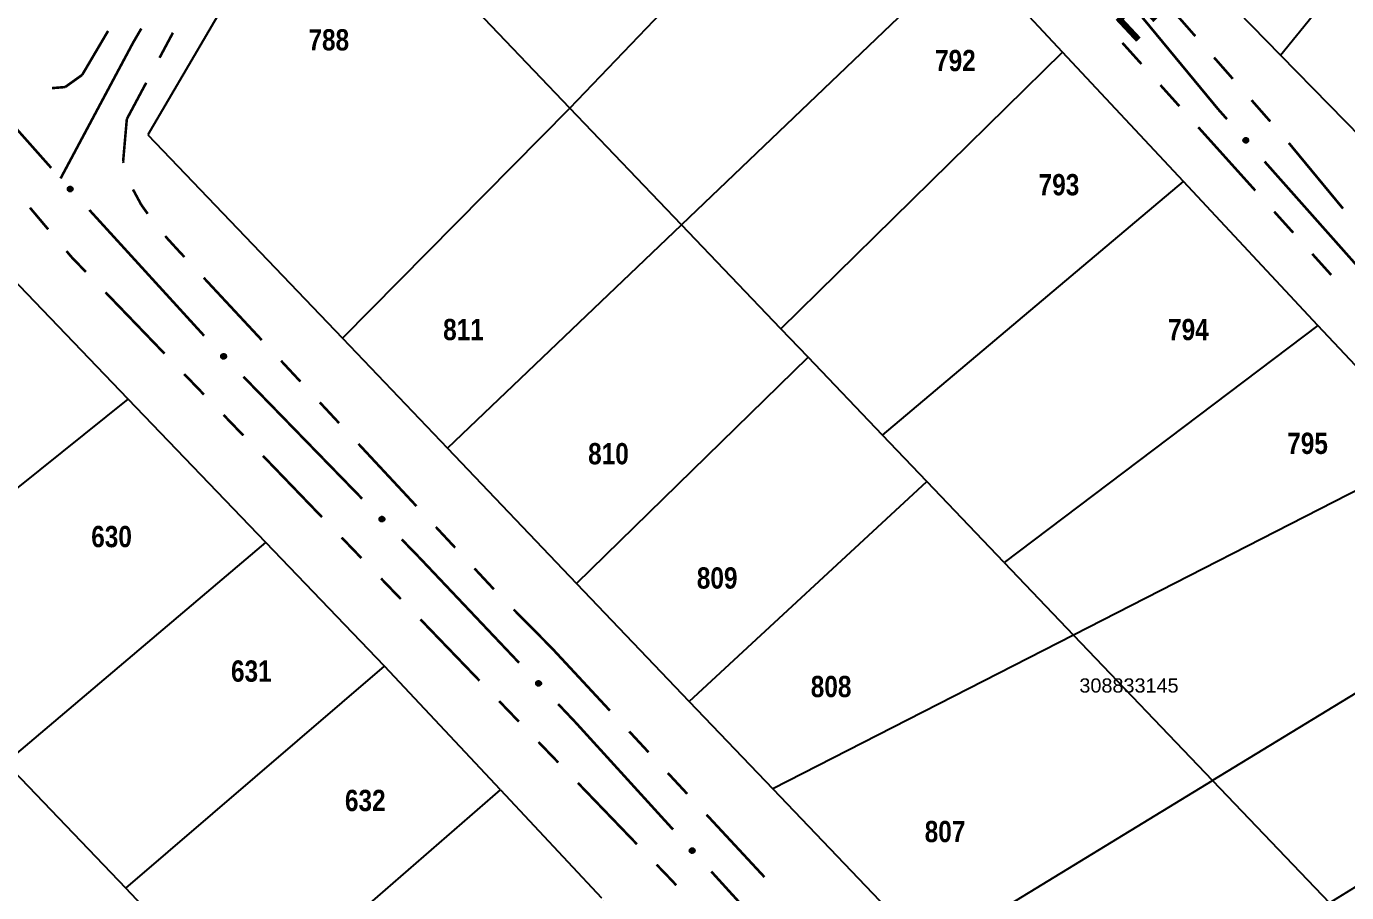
# Model space of a CAD drawing. Extents: x 201549 to 203722, y 4857623 to 4859778.
# Drawn here: x 202479.7 to 202572.8, y 4859209.4 to 4859270.4 of the extents above; entities that cross this region are included whole.
import ezdxf
from ezdxf.enums import TextEntityAlignment as Align

# ---------------------------------------------------------------- set-up
doc = ezdxf.new("R2010")
doc.units = 0
doc.header["$LTSCALE"] = 1.5
doc.header["$MEASUREMENT"] = 0
for name, color, linetype in [('CD-MALHA-LOTES', 40, 'CONTINUOUS'), ('CD_TXT_QUADRA', 1, 'CONTINUOUS'), ('RU-QUADRAS', 6, 'CONTINUOUS'), ('SV-EIXO-RUA-N-PAV', 6, 'CONTINUOUS'), ('SV-RUA-NAO-PAV-S-GUIA-C-GUIA', 7, 'CONTINUOUS'), ('SV-TXT-RUA-N-PAV-S-GUIA-C-GUIA', 7, 'CONTINUOUS'), ('Th_NmrPort', 1, 'CONTINUOUS')]:
    doc.layers.add(name, color=color, linetype=linetype)
doc.styles.add('ARIAL', font='ARIAL.TTF')
doc.styles.add('MONOTXT', font='ARIAL.TTF', dxfattribs={"height": 0.2})
doc.styles.get("Standard").update_dxf_attribs({"font": 'swisscbo.ttf'})

msp = doc.modelspace()

# ---------------------------------------------------------------- linework, layer by layer
at = {"layer": 'CD-MALHA-LOTES', "linetype": 'Continuous'}
for p, q in [((202568.11, 4859268.4), (202587, 4859291.73)), ((202500.27, 4859283.25), (202488.29, 4859262.79)), ((202518.03, 4859264.66), (202500.27, 4859283.25)), ((202558.79, 4859277.93), (202568.11, 4859268.4)), ((202546.08, 4859275.73), (202525.88, 4859256.44)), ((202552.75, 4859268.6), (202546.08, 4859275.73)), ((202518.03, 4859264.66), (202526.93, 4859273.96)), ((202532.9, 4859249.11), (202552.75, 4859268.6)), ((202561.27, 4859259.48), (202552.75, 4859268.6)), ((202568.11, 4859268.4), (202576.35, 4859259.97)), ((202501.99, 4859248.45), (202518.03, 4859264.66)), ((202525.88, 4859256.44), (202518.03, 4859264.66)), ((202488.29, 4859262.79), (202501.99, 4859248.45)), ((202540.05, 4859241.62), (202561.27, 4859259.48)), ((202570.74, 4859249.35), (202561.27, 4859259.48)), ((202486.9, 4859244.15), (202473.24, 4859258.37)), ((202509.39, 4859240.7), (202525.88, 4859256.44)), ((202532.9, 4859249.11), (202525.88, 4859256.44)), ((202534.81, 4859247.11), (202532.9, 4859249.11)), ((202570.74, 4859249.35), (202548.63, 4859232.64)), ((202578.97, 4859240.54), (202570.74, 4859249.35)), ((202501.99, 4859248.45), (202509.39, 4859240.7)), ((202518.5, 4859231.16), (202534.81, 4859247.11)), ((202540.05, 4859241.62), (202534.81, 4859247.11)), ((202468.23, 4859229.2), (202486.9, 4859244.15)), ((202496.59, 4859234.05), (202486.9, 4859244.15)), ((202543.18, 4859238.34), (202540.05, 4859241.62)), ((202509.39, 4859240.7), (202518.5, 4859231.16)), ((202578.97, 4859240.54), (202553.52, 4859227.52)), ((202526.44, 4859222.85), (202543.18, 4859238.34)), ((202548.63, 4859232.64), (202543.18, 4859238.34)), ((202478.28, 4859218.51), (202496.59, 4859234.05)), ((202504.96, 4859225.34), (202496.59, 4859234.05)), ((202548.63, 4859232.64), (202553.52, 4859227.52)), ((202587.14, 4859231.8), (202563.31, 4859217.27)), ((202518.5, 4859231.16), (202526.44, 4859222.85)), ((202553.52, 4859227.52), (202532.33, 4859216.68)), ((202553.52, 4859227.52), (202563.31, 4859217.27)), ((202486.73, 4859209.69), (202504.96, 4859225.34)), ((202513.13, 4859216.61), (202504.96, 4859225.34)), ((202526.44, 4859222.85), (202532.33, 4859216.68)), ((202571.55, 4859208.65), (202595.17, 4859223.21)), ((202478.28, 4859218.51), (202486.73, 4859209.69)), ((202543.38, 4859205.12), (202563.31, 4859217.27)), ((202563.31, 4859217.27), (202571.55, 4859208.65)), ((202495.05, 4859200.91), (202513.13, 4859216.61)), ((202513.13, 4859216.61), (202520.24, 4859209.01)), ((202532.33, 4859216.68), (202543.38, 4859205.12)), ((202495.05, 4859200.91), (202486.73, 4859209.69))]:
    msp.add_line(p, q, dxfattribs=at)
at = {"layer": 'RU-QUADRAS', "linetype": 'Continuous'}
for points in [[(202334.2, 4859336.31, 0.01, 0.01, 0), (202359.63, 4859380.78, 0.01, 0.01, 0), (202431.07, 4859305.95, 0.01, 0.01, 0), (202473.24, 4859258.37, 0.01, 0.01, 0), (202504.96, 4859225.34, 0.01, 0.01, 0), (202609.09, 4859113.89, 0.01, 0.01, 0), (202649.91, 4859068.53, 0.01, 0.01, 0), (202690.97, 4859026.08, 0.01, 0.01, 0), (202707.86, 4859007.86, 0.01, 0.01, 0), (202732.76, 4858982.37, 0.01, 0.01, 0), (202786.51, 4858923.72, 0.01, 0.01, 0), (202817.55, 4858891.17, 0.01, 0.01, 0), (202785.28, 4858854.63, 0.01, 0.01, 0), (202645.57, 4859005.19, 0.01, 0.01, 0), (202637.52, 4859012.98, 0.01, 0.01, 0), (202489.97, 4859168.83, 0.01, 0.01, 0), (202473.82, 4859188.57, 0.01, 0.01, 0.016393216), (202447.13, 4859214.72, 0.01, 0.01, -0.003003976)], [(202520.07, 4859317.59, 0.01, 0.01, 0), (202528.45, 4859326.83, 0.01, 0.01, 0), (202553.18, 4859369.07, 0.01, 0.01, -0.006245455), (202659.68, 4859256.08, 0.01, 0.01, 0), (202644.76, 4859232.94, 0.01, 0.01, 0), (202641.02, 4859224.22, 0.01, 0.01, 0), (202629.65, 4859204.84, 0.01, 0.01, -0.009715251), (202584.4, 4859251.71, 0.01, 0.01, 0)], [(202488.29, 4859262.79, 0.01, 0.01, 0), (202515.2, 4859308.77, 0.01, 0.01, 0), (202622.9, 4859193.54, 0.01, 0.01, 0), (202596.48, 4859149.53, 0.01, 0.01, 0)]]:
    msp.add_lwpolyline(points, format="xyseb", close=True, dxfattribs=at)
at = {"layer": 'SV-EIXO-RUA-N-PAV', "const_width": 0.18}
for points in [[(202556.664134, 4859273.116191), (202563.669808, 4859264.635593)], [(202487.235654, 4859269.268815), (202487.818387, 4859270.269594)], [(202481.470253, 4859260.447218), (202473.505462, 4859269.422858)], [(202486.839101, 4859268.526128), (202487.235654, 4859269.268815)], [(202482.129028, 4859259.704835), (202486.839101, 4859268.526128)], [(202563.669808, 4859264.635593), (202563.733697, 4859264.558252)], [(202563.733697, 4859264.558252), (202564.330868, 4859263.885335)], [(202566.985891, 4859260.893538), (202574.950961, 4859251.918146)], [(202492.245039, 4859248.619238), (202484.156258, 4859257.483302)], [(202503.382467, 4859237.132498), (202495.015293, 4859245.734266)], [(202507.371228, 4859233.031902), (202506.171525, 4859234.265242)], [(202507.563394, 4859232.829061), (202507.371228, 4859233.031902)], [(202514.44084, 4859225.569534), (202507.563394, 4859232.829061)], [(202518.408304, 4859221.381656), (202517.191819, 4859222.665723)], [(202518.563933, 4859221.210684), (202518.408304, 4859221.381656)], [(202525.295378, 4859213.815574), (202518.563933, 4859221.210684)], [(202532.920014, 4859205.439213), (202527.987956, 4859210.857531)]]:
    msp.add_lwpolyline(points, dxfattribs=at)
at = {"layer": 'SV-EIXO-RUA-N-PAV'}
for points in [[(202565.645345, 4859262.569969), (202565.694203, 4859262.567749), (202565.73574, 4859262.555851), (202565.767528, 4859262.535955), (202565.791034, 4859262.51105), (202565.812212, 4859262.482862), (202565.827293, 4859262.449732), (202565.835887, 4859262.409254), (202565.834004, 4859262.360227), (202565.819019, 4859262.318477), (202565.801181, 4859262.286269), (202565.776622, 4859262.260263), (202565.748895, 4859262.240149), (202565.713963, 4859262.225621), (202565.672857, 4859262.217313), (202565.623604, 4859262.220399), (202565.582962, 4859262.232343), (202565.552721, 4859262.252394), (202565.526733, 4859262.277249), (202565.505457, 4859262.306286), (202565.49084, 4859262.338892), (202565.48255, 4859262.380295), (202565.48624, 4859262.428867), (202565.49769, 4859262.469538), (202565.517311, 4859262.500053), (202565.542357, 4859262.525087), (202565.570371, 4859262.546672), (202565.603043, 4859262.563219), (202565.645345, 4859262.569969)], [(202482.823664, 4859258.780311), (202482.77478, 4859258.781853), (202482.733082, 4859258.793174), (202482.701021, 4859258.812627), (202482.677173, 4859258.837204), (202482.655606, 4859258.865095), (202482.640066, 4859258.898013), (202482.630912, 4859258.938368), (202482.632114, 4859258.987417), (202482.646519, 4859259.02937), (202482.663909, 4859259.061823), (202482.688104, 4859259.088166), (202482.715551, 4859259.108663), (202482.750277, 4859259.123674), (202482.791264, 4859259.132552), (202482.840555, 4859259.130149), (202482.881359, 4859259.11877), (202482.911875, 4859259.09914), (202482.938205, 4859259.074648), (202482.959882, 4859259.045909), (202482.974949, 4859259.013508), (202482.983814, 4859258.972225), (202482.980797, 4859258.923606), (202482.969912, 4859258.88278), (202482.950716, 4859258.851996), (202482.92602, 4859258.826617), (202482.898308, 4859258.804645), (202482.865869, 4859258.787647), (202482.823664, 4859258.780311)], [(202493.64204, 4859246.988146), (202493.593132, 4859246.988129), (202493.551094, 4859246.998116), (202493.51843, 4859247.016537), (202493.49381, 4859247.040341), (202493.471365, 4859247.067531), (202493.454784, 4859247.099937), (202493.444348, 4859247.13998), (202493.443987, 4859247.189042), (202493.457048, 4859247.231433), (202493.473394, 4859247.264423), (202493.496738, 4859247.291524), (202493.523517, 4859247.312886), (202493.557747, 4859247.328996), (202493.59843, 4859247.339175), (202493.647773, 4859247.338345), (202493.688918, 4859247.328271), (202493.720045, 4859247.309624), (202493.747142, 4859247.285984), (202493.769724, 4859247.25795), (202493.785816, 4859247.226046), (202493.795992, 4859247.185066), (202493.794527, 4859247.136376), (202493.784948, 4859247.095224), (202493.766743, 4859247.063844), (202493.742868, 4859247.03769), (202493.715871, 4859247.014847), (202493.683989, 4859246.996823), (202493.64204, 4859246.988146)], [(202504.798272, 4859235.519123), (202504.749363, 4859235.519106), (202504.707326, 4859235.529093), (202504.674661, 4859235.547513), (202504.650041, 4859235.571318), (202504.627597, 4859235.598508), (202504.611016, 4859235.630914), (202504.60058, 4859235.670957), (202504.600219, 4859235.720018), (202504.613279, 4859235.76241), (202504.629626, 4859235.7954), (202504.652969, 4859235.822501), (202504.679748, 4859235.843862), (202504.713979, 4859235.859972), (202504.754662, 4859235.870152), (202504.804004, 4859235.869321), (202504.84515, 4859235.859248), (202504.876276, 4859235.840601), (202504.903374, 4859235.81696), (202504.925955, 4859235.788927), (202504.942048, 4859235.757023), (202504.952223, 4859235.716043), (202504.950758, 4859235.667353), (202504.94118, 4859235.626201), (202504.922975, 4859235.59482), (202504.8991, 4859235.568667), (202504.872102, 4859235.545823), (202504.840221, 4859235.5278), (202504.798272, 4859235.519123)], [(202515.835232, 4859223.937616), (202515.786327, 4859223.938245), (202515.744425, 4859223.948785), (202515.712007, 4859223.967636), (202515.687703, 4859223.991763), (202515.665619, 4859224.019247), (202515.649467, 4859224.051868), (202515.639561, 4859224.092046), (202515.639847, 4859224.141108), (202515.653466, 4859224.183323), (202515.670246, 4859224.216094), (202515.693945, 4859224.242886), (202515.721004, 4859224.263892), (202515.755444, 4859224.279548), (202515.796258, 4859224.28919), (202515.845585, 4859224.287708), (202515.886594, 4859224.277093), (202515.917472, 4859224.258037), (202515.944255, 4859224.234041), (202515.966464, 4859224.205712), (202515.982135, 4859224.173598), (202515.991768, 4859224.132488), (202515.989661, 4859224.083821), (202515.97954, 4859224.042799), (202515.960923, 4859224.011662), (202515.936705, 4859223.985825), (202515.909408, 4859223.96334), (202515.877292, 4859223.945739), (202515.835232, 4859223.937616)], [(202526.656979, 4859212.156199), (202526.608097, 4859212.157802), (202526.566413, 4859212.169175), (202526.534377, 4859212.188667), (202526.510558, 4859212.213274), (202526.489027, 4859212.241192), (202526.473528, 4859212.274129), (202526.464424, 4859212.314496), (202526.465687, 4859212.363543), (202526.480145, 4859212.405478), (202526.497575, 4859212.437909), (202526.521803, 4859212.464223), (202526.549275, 4859212.484685), (202526.58402, 4859212.499653), (202526.625018, 4859212.50848), (202526.674306, 4859212.506015), (202526.715095, 4859212.494585), (202526.745587, 4859212.474918), (202526.771887, 4859212.450392), (202526.793527, 4859212.421627), (202526.808555, 4859212.389207), (202526.817367, 4859212.347913), (202526.814291, 4859212.299298), (202526.803355, 4859212.258486), (202526.784121, 4859212.227725), (202526.759392, 4859212.202377), (202526.731653, 4859212.18044), (202526.699193, 4859212.163482), (202526.656979, 4859212.156199)]]:
    msp.add_lwpolyline(points, close=True, dxfattribs=at)
for points in [[(202565.48624, 4859262.428867), (202565.713963, 4859262.225621)], [(202565.492656, 4859262.446914), (202565.727505, 4859262.235726)], [(202565.49769, 4859262.469538), (202565.748895, 4859262.240149)], [(202565.509229, 4859262.481689), (202565.76038, 4859262.252131)], [(202565.517311, 4859262.500053), (202565.776622, 4859262.260263)], [(202565.531236, 4859262.510341), (202565.78578, 4859262.272847)], [(202565.542357, 4859262.525087), (202565.801181, 4859262.286269)], [(202565.559697, 4859262.533774), (202565.808132, 4859262.307277)], [(202565.570371, 4859262.546672), (202565.819019, 4859262.318477)], [(202565.589741, 4859262.551314), (202565.823799, 4859262.343073)], [(202565.603043, 4859262.563219), (202565.834004, 4859262.360227)], [(202565.623407, 4859262.564771), (202565.831199, 4859262.386127)], [(202565.645345, 4859262.569969), (202565.835887, 4859262.409254)], [(202565.671909, 4859262.567678), (202565.826366, 4859262.434745)], [(202565.694203, 4859262.567749), (202565.827293, 4859262.449732)], [(202565.717911, 4859262.561068), (202565.813139, 4859262.472263)], [(202565.73574, 4859262.555851), (202565.812212, 4859262.482862)], [(202565.48255, 4859262.380295), (202565.672857, 4859262.217313)], [(202565.488087, 4859262.402724), (202565.691007, 4859262.223404)], [(202565.49084, 4859262.338892), (202565.623604, 4859262.220399)], [(202565.49213, 4859262.357054), (202565.642734, 4859262.22435)], [(202565.501505, 4859262.319765), (202565.598659, 4859262.230845)], [(202565.505457, 4859262.306286), (202565.582962, 4859262.232343)], [(202482.823664, 4859258.780311), (202482.630912, 4859258.938368)], [(202482.865869, 4859258.787647), (202482.632114, 4859258.987417)], [(202482.845528, 4859258.785812), (202482.635278, 4859258.961557)], [(202482.77478, 4859258.781853), (202482.640066, 4859258.898013)], [(202482.797071, 4859258.782233), (202482.640785, 4859258.913012)], [(202482.879005, 4859258.799735), (202482.642081, 4859259.00471)], [(202482.898308, 4859258.804645), (202482.646519, 4859259.02937)], [(202482.750982, 4859258.788204), (202482.654532, 4859258.87568)], [(202482.733082, 4859258.793174), (202482.655606, 4859258.865095)], [(202482.908802, 4859258.81769), (202482.65725, 4859259.04072)], [(202482.92602, 4859258.826617), (202482.663909, 4859259.061823)], [(202482.936936, 4859258.841516), (202482.679122, 4859259.075457)], [(202482.950716, 4859258.851996), (202482.688104, 4859259.088166)], [(202482.958543, 4859258.87047), (202482.704232, 4859259.096524)], [(202482.969912, 4859258.88278), (202482.715551, 4859259.108663)], [(202482.974632, 4859258.905471), (202482.736877, 4859259.113382)], [(202482.980797, 4859258.923606), (202482.750277, 4859259.123674)], [(202482.978587, 4859258.949721), (202482.773201, 4859259.126209)], [(202482.983814, 4859258.972225), (202482.791264, 4859259.132552)], [(202482.973912, 4859258.99533), (202482.821482, 4859259.125933)], [(202482.974949, 4859259.013508), (202482.840555, 4859259.130149)], [(202482.964021, 4859259.032486), (202482.865643, 4859259.12005)], [(202482.959882, 4859259.045909), (202482.881359, 4859259.11877)], [(202493.683989, 4859246.996823), (202493.443987, 4859247.189042)], [(202493.64204, 4859246.988146), (202493.444348, 4859247.13998)], [(202493.663718, 4859246.994341), (202493.447973, 4859247.163296)], [(202493.696733, 4859247.009324), (202493.453398, 4859247.206644)], [(202493.593132, 4859246.988129), (202493.454784, 4859247.099937)], [(202493.615399, 4859246.98922), (202493.455025, 4859247.114951)], [(202493.715871, 4859247.014847), (202493.457048, 4859247.231433)], [(202493.725943, 4859247.028219), (202493.467411, 4859247.243119)], [(202493.569143, 4859246.993719), (202493.469954, 4859247.078076)], [(202493.551094, 4859246.998116), (202493.471365, 4859247.067531)], [(202493.742868, 4859247.03769), (202493.473394, 4859247.264423)], [(202493.753303, 4859247.05293), (202493.488165, 4859247.278535)], [(202493.766743, 4859247.063844), (202493.496738, 4859247.291524)], [(202493.773977, 4859247.082558), (202493.512591, 4859247.300391)], [(202493.784948, 4859247.095224), (202493.523517, 4859247.312886)], [(202493.788942, 4859247.118054), (202493.544682, 4859247.318282)], [(202493.794527, 4859247.136376), (202493.557747, 4859247.328996)], [(202493.791485, 4859247.162407), (202493.580578, 4859247.33226)], [(202493.795992, 4859247.185066), (202493.59843, 4859247.339175)], [(202493.785359, 4859247.207845), (202493.628844, 4859247.333523)], [(202493.785816, 4859247.226046), (202493.647773, 4859247.338345)], [(202493.774288, 4859247.244666), (202493.67317, 4859247.32905)], [(202493.769724, 4859247.25795), (202493.688918, 4859247.328271)], [(202504.840221, 4859235.5278), (202504.600219, 4859235.720018)], [(202504.798272, 4859235.519123), (202504.60058, 4859235.670957)], [(202504.819949, 4859235.525318), (202504.604205, 4859235.694273)], [(202504.852965, 4859235.540301), (202504.609629, 4859235.737621)], [(202504.749363, 4859235.519106), (202504.611016, 4859235.630914)], [(202504.771631, 4859235.520196), (202504.611256, 4859235.645928)], [(202504.872102, 4859235.545823), (202504.613279, 4859235.76241)], [(202504.882175, 4859235.559196), (202504.623643, 4859235.774095)], [(202504.725375, 4859235.524696), (202504.626186, 4859235.609053)], [(202504.707326, 4859235.529093), (202504.627597, 4859235.598508)], [(202504.8991, 4859235.568667), (202504.629626, 4859235.7954)], [(202504.909535, 4859235.583907), (202504.644397, 4859235.809512)], [(202504.922975, 4859235.59482), (202504.652969, 4859235.822501)], [(202504.930209, 4859235.613534), (202504.668823, 4859235.831368)], [(202504.94118, 4859235.626201), (202504.679748, 4859235.843862)], [(202504.945174, 4859235.649031), (202504.700913, 4859235.849259)], [(202504.950758, 4859235.667353), (202504.713979, 4859235.859972)], [(202504.947717, 4859235.693384), (202504.73681, 4859235.863237)], [(202504.952223, 4859235.716043), (202504.754662, 4859235.870152)], [(202504.94159, 4859235.738821), (202504.785075, 4859235.864499)], [(202504.942048, 4859235.757023), (202504.804004, 4859235.869321)], [(202504.93052, 4859235.775643), (202504.829401, 4859235.860027)], [(202504.925955, 4859235.788927), (202504.84515, 4859235.859248)], [(202515.989661, 4859224.083821), (202515.755444, 4859224.279548)], [(202515.986963, 4859224.10989), (202515.778316, 4859224.282511)], [(202515.991768, 4859224.132488), (202515.796258, 4859224.28919)], [(202515.981437, 4859224.155404), (202515.826594, 4859224.283137)], [(202515.982135, 4859224.173598), (202515.845585, 4859224.287708)], [(202515.835232, 4859223.937616), (202515.639561, 4859224.092046)], [(202515.877292, 4859223.945739), (202515.639847, 4859224.141108)], [(202515.856989, 4859223.943525), (202515.643493, 4859224.115312)], [(202515.786327, 4859223.938245), (202515.649467, 4859224.051868)], [(202515.890199, 4859223.958071), (202515.649489, 4859224.158585)], [(202515.808607, 4859223.939041), (202515.649906, 4859224.066878)], [(202515.909408, 4859223.96334), (202515.653466, 4859224.183323)], [(202515.919656, 4859223.976579), (202515.663983, 4859224.194871)], [(202515.762415, 4859223.94415), (202515.664348, 4859224.029809)], [(202515.744425, 4859223.948785), (202515.665619, 4859224.019247)], [(202515.936705, 4859223.985825), (202515.670246, 4859224.216094)], [(202515.94734, 4859224.000926), (202515.685202, 4859224.230011)], [(202515.960923, 4859224.011662), (202515.693945, 4859224.242886)], [(202515.968403, 4859224.030279), (202515.709914, 4859224.251543)], [(202515.97954, 4859224.042799), (202515.721004, 4859224.263892)], [(202515.983835, 4859224.065574), (202515.742238, 4859224.269008)], [(202515.970853, 4859224.192369), (202515.870857, 4859224.27808)], [(202515.966464, 4859224.205712), (202515.886594, 4859224.277093)], [(202526.656979, 4859212.156199), (202526.464424, 4859212.314496)], [(202526.699193, 4859212.163482), (202526.465687, 4859212.363543)], [(202526.67885, 4859212.161673), (202526.468819, 4859212.33768)], [(202526.608097, 4859212.157802), (202526.473528, 4859212.274129)], [(202526.630388, 4859212.158154), (202526.474266, 4859212.289127)], [(202526.712344, 4859212.175554), (202526.475676, 4859212.380824)], [(202526.731653, 4859212.18044), (202526.480145, 4859212.405478)], [(202526.584307, 4859212.164183), (202526.487966, 4859212.251778)], [(202526.566413, 4859212.169175), (202526.489027, 4859212.241192)], [(202526.742163, 4859212.193472), (202526.49089, 4859212.416815)], [(202526.759392, 4859212.202377), (202526.497575, 4859212.437909)], [(202526.770327, 4859212.217263), (202526.512805, 4859212.451524)], [(202526.784121, 4859212.227725), (202526.521803, 4859212.464223)], [(202526.79197, 4859212.24619), (202526.537941, 4859212.47256)], [(202526.803355, 4859212.258486), (202526.549275, 4859212.484685)], [(202526.808103, 4859212.281171), (202526.570607, 4859212.489378)], [(202526.814291, 4859212.299298), (202526.58402, 4859212.499653)], [(202526.812113, 4859212.325415), (202526.606947, 4859212.502159)], [(202526.817367, 4859212.347913), (202526.625018, 4859212.50848)], [(202526.807495, 4859212.371031), (202526.655227, 4859212.501823)], [(202526.808555, 4859212.389207), (202526.674306, 4859212.506015)], [(202526.79765, 4859212.408199), (202526.699381, 4859212.495885)], [(202526.793527, 4859212.421627), (202526.715095, 4859212.494585)]]:
    msp.add_lwpolyline(points, dxfattribs=at)
at = {"layer": 'SV-RUA-NAO-PAV-S-GUIA-C-GUIA', "const_width": 0.18}
for points in [[(202558.143033, 4859274.238375), (202562.103329, 4859269.731041)], [(202483.650797, 4859267.004163), (202485.476123, 4859270.101534)], [(202490.047608, 4859269.976531), (202489.105329, 4859268.212414)], [(202558.301248, 4859267.774008), (202556.963719, 4859269.260957)], [(202563.423428, 4859268.228596), (202564.743526, 4859266.726152)], [(202483.321423, 4859266.768857), (202483.650797, 4859267.004163)], [(202481.523429, 4859266.071575), (202482.453072, 4859266.148503)], [(202482.453072, 4859266.148503), (202483.321423, 4859266.768857)], [(202488.163049, 4859266.448297), (202487.22077, 4859264.68418)], [(202560.976304, 4859264.800109), (202559.638776, 4859266.287058)], [(202566.063625, 4859265.223707), (202567.383723, 4859263.721262)], [(202487.22077, 4859264.68418), (202486.79783, 4859263.892361)], [(202486.79783, 4859263.892361), (202486.615337, 4859261.797991)], [(202566.326416, 4859258.852311), (202562.313832, 4859263.31316)], [(202486.615337, 4859261.797991), (202486.537288, 4859260.902275)], [(202568.689815, 4859262.206884), (202572.510753, 4859257.580825)], [(202486.537288, 4859260.902275), (202486.568458, 4859260.80632)], [(202487.235564, 4859258.925198), (202487.709537, 4859258.044659)], [(202487.709537, 4859258.044659), (202487.810395, 4859257.857287)], [(202487.810395, 4859257.857287), (202488.265892, 4859257.215245)], [(202479.970576, 4859257.645173), (202481.258948, 4859256.115435)], [(202569.001473, 4859255.878413), (202567.663944, 4859257.365362)], [(202489.506579, 4859255.648614), (202489.664044, 4859255.461653)], [(202489.664044, 4859255.461653), (202490.173819, 4859254.903975)], [(202490.173819, 4859254.903975), (202490.337136, 4859254.725311)], [(202482.54732, 4859254.585698), (202482.896563, 4859254.171027)], [(202482.896563, 4859254.171027), (202483.907733, 4859253.12085)], [(202490.337136, 4859254.725311), (202490.853708, 4859254.170671)], [(202571.676529, 4859252.904514), (202570.339001, 4859254.391463)], [(202492.216804, 4859252.707124), (202496.306091, 4859248.316482)], [(202485.294936, 4859251.680132), (202489.456548, 4859247.357981)], [(202497.669186, 4859246.852935), (202499.032282, 4859245.389388)], [(202490.843751, 4859245.917264), (202492.230955, 4859244.476547)], [(202500.395377, 4859243.925841), (202501.758473, 4859242.462293)], [(202493.618159, 4859243.03583), (202495.005362, 4859241.595112)], [(202503.121569, 4859240.998746), (202507.210855, 4859236.608104)], [(202496.392566, 4859240.154395), (202500.554177, 4859235.832244)], [(202508.573951, 4859235.144557), (202509.937046, 4859233.68101)], [(202501.941381, 4859234.391527), (202503.328585, 4859232.95081)], [(202511.300142, 4859232.217463), (202512.663238, 4859230.753916)], [(202504.715789, 4859231.510093), (202506.102992, 4859230.069375)], [(202514.061769, 4859229.324373), (202516.170947, 4859227.190979)], [(202507.490196, 4859228.628658), (202511.651807, 4859224.306507)], [(202516.170947, 4859227.190979), (202516.762612, 4859226.592521)], [(202516.762612, 4859226.592521), (202520.84518, 4859222.19563)], [(202513.039011, 4859222.86579), (202514.426215, 4859221.425073)], [(202522.206036, 4859220.73), (202523.566891, 4859219.26437)], [(202515.813418, 4859219.984356), (202517.200622, 4859218.543638)], [(202524.927747, 4859217.79874), (202526.288603, 4859216.33311)], [(202518.587826, 4859217.102921), (202522.749437, 4859212.78077)], [(202527.649459, 4859214.86748), (202531.732026, 4859210.47059)], [(202524.136641, 4859211.340053), (202524.830242, 4859210.619694)], [(202524.830242, 4859210.619694), (202525.109477, 4859210.329688)], [(202525.109477, 4859210.329688), (202525.517575, 4859209.893386)]]:
    msp.add_lwpolyline(points, dxfattribs=at)

# ---------------------------------------------------------------- texts
at = {"layer": 'CD_TXT_QUADRA', "color": 7, "linetype": 'Continuous', "style": 'MONOTXT'}
msp.add_text('308833145', height=1, dxfattribs=at).set_placement((202553.93, 4859223.47))
at = {"layer": 'SV-TXT-RUA-N-PAV-S-GUIA-C-GUIA', "style": 'ARIAL', "width": 0.7}
msp.add_text('ALEGRE', height=4, rotation=313, dxfattribs=at).set_placement((202547.221814, 4859280.817107))
at = {"layer": 'Th_NmrPort', "color": 1}
for s, p in [('788', (202499.598554, 4859269.477271)), ('792', (202543.758554, 4859268.017271)), ('793', (202551.058554, 4859259.267271)), ('811', (202509.088554, 4859249.057271)), ('794', (202560.178554, 4859249.057271)), ('810', (202519.308554, 4859240.307271)), ('795', (202568.578554, 4859241.037271)), ('630', (202484.288554, 4859234.467271)), ('809', (202526.968554, 4859231.547271)), ('631', (202494.138554, 4859224.987271)), ('808', (202534.998554, 4859223.897271)), ('632', (202502.168554, 4859215.867271)), ('807', (202543.028554, 4859213.677271))]:
    msp.add_text(s, height=1.5, dxfattribs=at).set_placement(p, align=Align.MIDDLE_LEFT)

doc.saveas('drawing.dxf')
